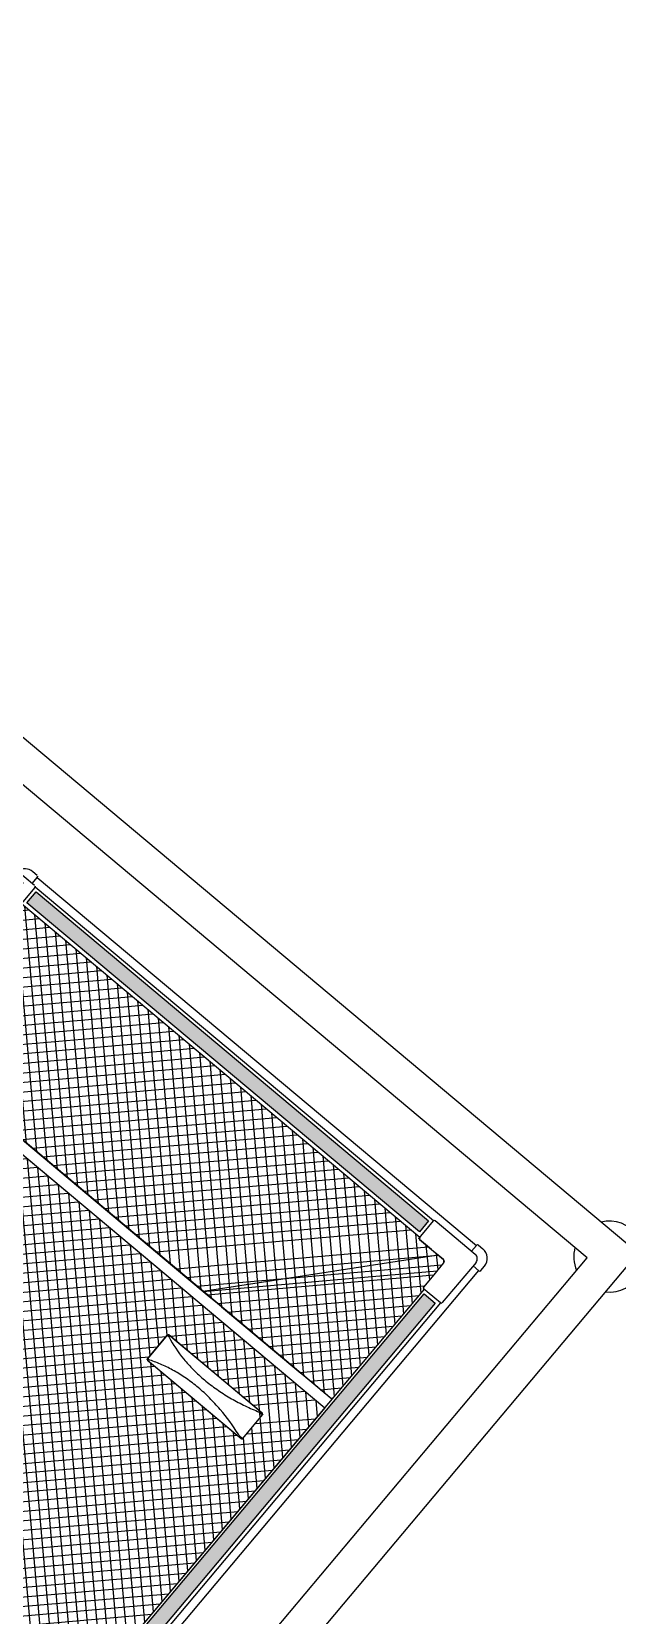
# Model space of a CAD drawing. Header units: metres. Extents: x 822482 to 822767, y 9662202 to 9662512.
# Drawn here: x 822685.82 to 822686.63, y 9662406.151 to 9662408.342 of the extents above; entities that cross this region are included whole.
import ezdxf

# ---------------------------------------------------------------- set-up
doc = ezdxf.new("R2010")
doc.units = ezdxf.units.M
doc.layers.add('#ARQ_INOX', color=8, linetype='Continuous')
doc.layers.add('ARQ_NE_EQUIPAMENTOS', color=7, linetype='Continuous')
doc.layers.add('ARQ_NE_ESTRUTURA INOX', color=251, linetype='Continuous', lineweight=0)
pattern_1 = [(45.0000000000001, (108.2454346345465, -1.057998133546789e-11), (-0.9286780264538299, 0.9286780264538269), []), (135.0000000000001, (108.2454346345465, -1.057998133546789e-11), (-0.9286780264538272, -0.9286780264538286), [])]
pattern_2 = [(45.0000000000001, (0, 0), (-0.9286780264538299, 0.9286780264538269), []), (135.0000000000001, (0, 0), (-0.9286780264538272, -0.9286780264538286), [])]

# ---------------------------------------------------------------- blocks, each defined once
blk = doc.blocks.new('NICFD180TVD')
h = blk.add_hatch()
h.set_pattern_fill('_USER', color=8, scale=1.313349060088884, angle=45.0000000000001, style=0, pattern_type=2)
h.set_pattern_definition(pattern_1)
edge = h.paths.add_edge_path()
edge.add_arc((4.400337430654091, -4.013513322848879), 0.2327336787744628, 256.6573432186, 358.3601797886224)
edge.add_arc((4.579266867605665, -4.246624887926304), 0.2327336787744601, 76.65734321860054, 178.3601797886229)
h.paths.add_polyline_path([(4.3596715942206, -4.242666666667072), (4.359671594305382, -76.0729866666608), (4.632975797594298, -76.26045333332736), (4.656849110399094, -80.59198848738134), (4.978142048505219, -80.91328142548802), (7.106450535892321, -80.91328142547029), (7.106450535892321, -80.93715473830473), (9.309677202559016, -80.93715473830044), (9.497143869225454, -81.089768883897), (9.497143869225198, -81.2104589415689), (29.35531085481207, -81.21816754078188), (29.35531084619848, -3.058666666677055), (4.632975797600722, -3.058859046711823), (4.632975797600636, -4.006853333333841)])
h = blk.add_hatch()
h.set_pattern_fill('_USER', color=8, scale=1.313349060088884, angle=45.0000000000001, style=0, pattern_type=2)
h.set_pattern_definition([(45.0000000000001, (105.6870961527069, -3.071676246690913e-11), (-0.9286780264538299, 0.9286780264538269), []), (135.0000000000001, (105.6870961527069, -3.071676246690913e-11), (-0.9286780264538272, -0.9286780264538286), [])])
h.paths.add_polyline_path([(91.20755485142942, -4.094666666703669), (30.914239999952, -4.09466666666476), (30.91423999993909, -81.21045894154904), (91.20755485141251, -81.21045894158489)])
h.paths.add_polyline_path([(37.180548933308, -74.95284994900418), (37.02849576330799, -74.80638673900417), (37.02849576331288, -58.22502984843187), (37.180548933308, -57.77386422900417), (41.43803773330801, -57.77386422900417), (41.59009090331288, -58.22502984843451), (41.590090903308, -74.78038697900418), (41.43803773330801, -74.95284994900418)])
h = blk.add_hatch()
h.set_pattern_fill('_USER', color=8, scale=1.313349060088884, angle=45.0000000000001, style=0, pattern_type=2)
h.set_pattern_definition(pattern_2)
h.paths.add_polyline_path([(91.69192000000032, -3.129660304841418), (154.5435733333341, -3.129660304838311), (154.5435733333341, -81.21045894158499), (91.6919200000043, -81.21045894158505)])
h.paths.add_polyline_path([(148.277199996696, -75.2519623984649), (148.429253166696, -75.10549918846489), (148.429253166696, -58.22502984846489), (148.277199996696, -58.07297667846489), (144.0197111966959, -58.07297667846489), (143.8676580266959, -58.22502984846489), (143.8676580266959, -75.10549918846489), (144.0197111966959, -75.2519623984649)])
h = blk.add_hatch()
h.set_pattern_fill('_USER', color=8, scale=1.313349060088884, angle=45.0000000000001, style=0, pattern_type=2)
h.set_pattern_definition(pattern_2)
edge = h.paths.add_edge_path()
edge.add_arc((181.057475902651, -4.013513322865944), 0.2327336787744715, 178.3601797886123, 280.0630163586347)
edge.add_line((181.0981417390844, -4.242666666684153), (181.0981417389858, -76.07298666667788))
edge.add_line((181.0981417389858, -76.07298666667788), (180.8248375356968, -76.2604533333444))
edge.add_line((180.8248375356968, -76.2604533333444), (180.8009642228912, -80.59198848739837))
edge.add_line((180.8009642228912, -80.59198848739837), (180.479671284785, -80.91328142550499))
edge.add_line((180.479671284785, -80.91328142550499), (178.3513627973979, -80.91328142548684))
edge.add_line((178.3513627973979, -80.91328142548684), (178.3513627973979, -80.93715473832128))
edge.add_line((178.3513627973979, -80.93715473832128), (176.1481361307312, -80.93715473831656))
edge.add_line((176.1481361307312, -80.93715473831656), (175.9606694640647, -81.08976888391308))
edge.add_line((175.9606694640647, -81.08976888391308), (175.9606694640649, -81.21045894158499))
edge.add_line((175.9606694640649, -81.21045894158499), (156.1025024784781, -81.21816754079413))
edge.add_line((156.1025024784781, -81.21816754079413), (156.1025024871068, -3.058666666689305))
edge.add_line((156.1025024871068, -3.058666666689305), (180.8248375357045, -3.058859046728851))
edge.add_line((180.8248375357045, -3.058859046728851), (180.8248375357044, -4.006853333350869))
for points in [[(3.829885959969772, -75.57298666666698), (3.829885959983443, -4.742666666666977), (1.829885959983443, -4.742666666666589), (1.829885959969772, -75.57298666666658)], [(181.6279273733215, -75.57298666668416), (181.6279273733215, -4.742666666684159), (183.6279273733215, -4.742666666684159), (183.6279273733215, -75.57298666668416)], [(9.997143869223294, -81.6037630432477), (175.4606694640667, -81.60376304328803), (175.4606694640667, -83.60376304328803), (9.997143869223294, -83.6037630432477)]]:
    blk.add_hatch(color=8).paths.add_polyline_path(points)
h = blk.add_hatch()
h.set_pattern_fill('_USER', scale=1.313349060088884, angle=45.0000000000001, style=0, pattern_type=2)
h.set_pattern_definition(pattern_1)
h.paths.add_polyline_path([(30.9142399999561, -81.21045894157304), (91.20755485141251, -81.21045894158499)])
at = {"color": 8}
for p, q in [((2.176428912266317, 0), (1.511573333317699, 1.287858708565182e-13)), ((27.43168208625541, -4.882316773091588e-12), (2.176428912266317, 0)), ((1.264906666650973, -0.2466666666664938), (1.264906666650234, -4.006853333333191)), ((2.030085422635239, -0.2466666666666413), (2.030085422634784, -2.565333333333315)), ((32.30691999997946, -5.824674076393421e-12), (27.43168208625541, -4.882316773091588e-12)), ((32.49438666664605, -0.2466666666725308), (32.49438666664607, -0.1874666666724982)), ((152.9634266666598, -0.246666666684173), (32.49438666664605, -0.2466666666842299)), ((32.49438666664562, -2.427200000005832), (32.49438666664605, -0.2466666666724739)), ((152.9634266666598, -0.246666666684173), (152.9634266666598, -0.1874666666841405)), ((152.9634266666598, -2.427200000017474), (152.9634266666598, -0.2466666666841162)), ((153.1508933333264, -1.750333211703037e-11), (158.0261312470504, -1.750333211703037e-11)), ((158.0261312470504, -1.750333211703037e-11), (183.2813844210395, -1.750333211703037e-11)), ((183.2813844210395, -1.750333211703037e-11), (183.9462399999882, -1.750333211703037e-11)), ((183.4277279106706, -0.246666666684173), (183.4277279106706, -2.565333333350845)), ((184.1929066666548, -0.246666666684173), (184.1929066666548, -4.006853333350871)), ((-1.70530256582424e-13, -3.403013333333582), (0, -2.61368000000025)), ((1.26490666665407, -3.600346666667172), (0.1973333333423, -3.600346666666966)), ((0.2219999999996674, -3.600346666666971), (0.2219999999845754, -82.83066666666686)), ((1.386539717023908, -4.213180236961951), (1.386539717010237, -76.08492645197244)), ((1.500719999983545, -4.242666666666525), (4.441003269983554, -4.242666666667094)), ((2.418090626364346, -2.614666666666655), (2.351170038733926, -2.612670327302829)), ((2.418090626364346, -2.614666666666769), (27.4316820862548, -2.614666666671604)), ((4.3596715942206, -4.242666666667072), (4.359671594305382, -76.0729866666608)), ((4.632975797600523, -4.006853333333786), (4.632975797600807, -2.614666666667083)), ((4.632975797600722, -3.058859046711823), (4.716458164912893, -3.058743868482432)), ((27.4316820862548, -2.614666666671604), (32.30691999997885, -2.614666666672545)), ((29.35531084619848, -3.058666666677051), (29.35531084618785, -57.98562723609282)), ((30.9142399999713, -2.614666666672334), (30.9142399999579, -57.81669333333887)), ((91.20755485140882, -4.094666666684186), (30.91423999997261, -4.094666666684243)), ((153.1508933333265, -2.614666666684225), (32.30691999997947, -2.614666666684282)), ((91.20755485140882, -3.327161515133976), (91.20755485141416, -57.56432098572736)), ((91.69192000000027, -3.326591228747129), (91.5932533333343, -3.326591228747129)), ((91.59325333333368, -3.326740454765225), (91.59325333333396, -3.327582575502613)), ((91.59325333333408, -3.327731801520822), (91.69192000000066, -3.327731801520822)), ((91.69192000000032, -3.129660304841418), (91.6919200000005, -3.130272603371789)), ((91.69192000000032, -3.129660304841418), (92.21917612504421, -3.129660304841361)), ((91.69192000000055, -3.130272603371789), (91.69192000000061, -3.263680252877232)), ((92.29396851898127, -3.130272603371732), (91.6919200000005, -3.130272603371789)), ((91.69192000000061, -3.263680252877175), (91.69192000000112, -8.048991035782645)), ((122.5846351856816, -3.130272603368719), (92.76819221015216, -3.130272603371675)), ((122.5098346436008, -3.129638185961649), (92.84227975491615, -3.129638185964605)), ((152.8753018523787, -3.13027260336582), (122.5846351856816, -3.130272603368719)), ((154.5435733333341, -3.129638185958551), (123.1329464215828, -3.129638185961592)), ((158.0261312470506, -2.614666666684225), (153.1508933333265, -2.614666666684225)), ((154.5435733333341, -2.614666666684282), (154.5435733333368, -57.81669333335082)), ((156.1025024871068, -3.058666666689301), (156.1025024871068, -57.98562723610507)), ((183.039722706941, -2.614666666684225), (158.0261312470506, -2.614666666684225)), ((180.8248375357045, -3.058859046728851), (180.7413551683924, -3.058743868499444)), ((180.8248375357045, -4.006853333350814), (180.8248375357045, -2.614666666684111)), ((183.9570933333215, -4.242666666684159), (181.0168100633215, -4.242666666684159)), ((181.0981417390844, -4.242666666684154), (181.0981417389858, -76.07298666667788)), ((183.039722706941, -2.614666666684111), (183.1066432945714, -2.612670327320298)), ((184.0712736162811, -4.213180236979606), (184.0712736162809, -76.0849264519901)), ((184.1929066666511, -3.600346666684852), (185.2604799999629, -3.600346666684852)), ((185.2358133333055, -3.600346666684852), (185.2358133333053, -82.83066666668475)), ((185.4578133333054, -3.403013333351505), (185.4578133333054, -2.613680000018173)), ((91.69192000000112, -8.048991035782702), (91.69192000000112, -8.118731750258629)), ((91.69192000000112, -8.118731750258629), (91.69192000000601, -57.5648912721142)), ((29.35536136515954, -50.18360935505105), (29.35761453871757, -57.9848563945018)), ((29.35537039432984, -50.21744846585297), (29.35758609806894, -57.98485639407757)), ((29.35538199390896, -50.25202904676726), (29.35764297936404, -57.98485638788772)), ((156.1024313393872, -50.2520290467795), (156.1001703539306, -57.98485638789997)), ((156.1024519681366, -50.1836093550633), (156.1001987945771, -57.98485639451405)), ((156.1024429389663, -50.21744846586522), (156.1002272352257, -57.98485639408982)), ((4.656849110421035, -79.65370902803389), (29.35531084286308, -57.9856272356807)), ((29.35531084322449, -57.98562723609282), (16.52575491701452, -70.80154091461308)), ((29.35531084375231, -75.79064397710354), (29.3553108432246, -57.98562723609282)), ((29.35531084618773, -57.98562723609282), (29.35770952753407, -57.98562723609265)), ((29.35773182865884, -57.98485578363428), (29.35776171733104, -57.98485578363428)), ((30.9142399999579, -57.81669333333887), (30.9142399999561, -81.21045894157304)), ((37.02849576330799, -57.92591739900417), (37.02849576330799, -58.10929627900416)), ((37.02849576330799, -58.10929627900416), (37.02849576330799, -58.66513017900417)), ((37.02849576330799, -58.66513017900417), (37.02849576330799, -74.19614736900418)), ((37.180548933308, -57.77386422900417), (41.43803773330801, -57.77386422900417)), ((37.180548933308, -57.98862589900417), (37.180548933308, -57.77386422900417)), ((37.239643733308, -58.14738343900417), (37.180548933308, -57.98862589900417)), ((41.43803773330801, -57.98862589900417), (41.37894293330798, -58.14738343900417)), ((41.43803773330801, -57.77386422900417), (41.43803773330801, -57.98862589900417)), ((41.590090903308, -58.04454140900416), (41.590090903308, -57.92591739900417)), ((41.590090903308, -58.66513017900417), (41.590090903308, -58.04454140900416)), ((41.590090903308, -74.19614736900418), (41.590090903308, -58.66513017900417)), ((91.20755485141416, -57.5643209857273), (91.20755485141251, -81.21045894158499)), ((91.69192000000601, -57.56489127211415), (91.69192000000447, -79.31304977021279)), ((143.8676580266959, -58.22502984846489), (143.8676580266959, -58.40840872846488)), ((143.8676580266959, -58.40840872846488), (143.8676580266959, -58.96424262846489)), ((143.8676580266959, -58.96424262846489), (143.8676580266959, -74.4952598184649)), ((144.0197111966959, -58.07297667846489), (148.277199996696, -58.07297667846489)), ((144.0197111966959, -58.28773834846489), (144.0197111966959, -58.07297667846489)), ((144.078805996696, -58.44649588846489), (144.0197111966959, -58.28773834846489)), ((148.277199996696, -58.28773834846489), (148.2181051966959, -58.44649588846489)), ((148.277199996696, -58.07297667846489), (148.277199996696, -58.28773834846489)), ((148.429253166696, -58.34365385846488), (148.429253166696, -58.22502984846489)), ((148.429253166696, -58.96424262846489), (148.429253166696, -58.34365385846488)), ((148.429253166696, -74.4952598184649), (148.429253166696, -58.96424262846489)), ((154.5435733333368, -57.81669333335082), (154.5435733333341, -81.21045894158499)), ((156.1000815046358, -57.98485578364653), (156.1000516159636, -57.98485578364653)), ((156.1025024871069, -57.98562723610507), (156.1001038057606, -57.9856272361049)), ((156.1025024895389, -75.79064397711579), (156.10250249007, -57.98562723610507)), ((156.1025024900702, -57.98562723610507), (168.9320584162776, -70.80154091462782)), ((180.8009642228694, -79.65370902805091), (156.1025024904316, -57.98562723569295)), ((16.52575491701452, -70.80154091461314), (6.395080658260866, -80.92144276904038)), ((168.9320584162776, -70.80154091462788), (179.0627326750293, -80.92144276905708)), ((37.02849576330799, -74.19614736900418), (37.02849576330799, -74.36042896900418)), ((37.02849576330799, -74.36042896900418), (37.02849576330799, -74.71317319900417)), ((37.180548933308, -74.33163721900418), (37.239643733308, -74.11919993900418)), ((37.180548933308, -74.86160751900417), (37.180548933308, -74.33163721900418)), ((41.37894293330798, -74.11919993900418), (41.43803773330801, -74.33163721900418)), ((41.43803773330801, -74.33163721900418), (41.43803773330801, -74.86160751900417)), ((41.590090903308, -74.36042896900418), (41.590090903308, -74.19614736900418)), ((41.590090903308, -74.71317319900417), (41.590090903308, -74.36042896900418)), ((143.8676580266959, -74.4952598184649), (143.8676580266959, -74.6595414184649)), ((144.0197111966959, -74.6307496684649), (144.078805996696, -74.4183123884649)), ((148.2181051966959, -74.4183123884649), (148.277199996696, -74.6307496684649)), ((148.429253166696, -74.6595414184649), (148.429253166696, -74.4952598184649)), ((1.264906666628178, -83.51589053591363), (1.264906666629571, -76.26045333332632)), ((1.452373333296009, -76.07298666665972), (2.430396875513793, -76.07298666666026)), ((2.430396875513907, -76.07298666666031), (3.826897256265738, -76.07298666666075)), ((3.826897256265624, -76.0729866666607), (4.272017962199357, -76.07298666666078)), ((4.272017962199243, -76.07298666666084), (4.480361651998123, -76.07298666666081)), ((4.632975797586141, -78.46367999999417), (4.632975797586568, -76.26045333332753)), ((29.355310836456, -75.79064397710025), (29.35603696987435, -75.61643539778746)), ((29.35531085481207, -81.21816754078188), (29.35531084375231, -75.79064397710349)), ((29.35604604654201, -75.61425779054602), (29.35605512320977, -75.61208018330464)), ((37.02849576330799, -74.71317319900417), (37.02849576330799, -74.78038697900418)), ((37.02849576330799, -74.80081133900417), (37.02849576330799, -74.78038697900418)), ((37.02849576330799, -74.80081133900417), (37.02849576330799, -74.80638673900417)), ((37.180548933308, -74.92882129900417), (37.180548933308, -74.86160751900417)), ((37.180548933308, -74.95284994900418), (37.180548933308, -74.92882129900417)), ((37.180548933308, -74.95284994900418), (41.43803773330801, -74.95284994900418)), ((41.43803773330801, -74.86160751900417), (41.43803773330801, -74.92882129900417)), ((41.43803773330801, -74.95284994900418), (41.43803773330801, -74.92882129900417)), ((41.590090903308, -74.78038697900418), (41.590090903308, -74.71317319900417)), ((41.590090903308, -74.78038697900418), (41.590090903308, -74.80081133900417)), ((41.590090903308, -74.80638673900417), (41.590090903308, -74.80081133900417)), ((143.8676580266959, -74.6595414184649), (143.8676580266959, -75.0122856484649)), ((143.8676580266959, -75.0122856484649), (143.8676580266959, -75.0794994284649)), ((143.8676580266959, -75.09992378846489), (143.8676580266959, -75.0794994284649)), ((143.8676580266959, -75.09992378846489), (143.8676580266959, -75.10549918846489)), ((144.0197111966959, -75.16071996846489), (144.0197111966959, -74.6307496684649)), ((144.0197111966959, -75.22793374846489), (144.0197111966959, -75.16071996846489)), ((144.0197111966959, -75.2519623984649), (144.0197111966959, -75.22793374846489)), ((144.0197111966959, -75.2519623984649), (148.277199996696, -75.2519623984649)), ((148.277199996696, -74.6307496684649), (148.277199996696, -75.16071996846489)), ((148.277199996696, -75.16071996846489), (148.277199996696, -75.22793374846489)), ((148.277199996696, -75.2519623984649), (148.277199996696, -75.22793374846489)), ((148.429253166696, -75.0122856484649), (148.429253166696, -74.6595414184649)), ((148.429253166696, -75.0794994284649), (148.429253166696, -75.0122856484649)), ((148.429253166696, -75.0794994284649), (148.429253166696, -75.09992378846489)), ((148.429253166696, -75.10549918846489), (148.429253166696, -75.09992378846489)), ((156.1017672867492, -75.61425779055827), (156.1017582100815, -75.61208018331689)), ((156.1025024968352, -75.7906439771125), (156.1017763634169, -75.6164353977997)), ((156.1025024784781, -81.21816754079413), (156.1025024895389, -75.79064397711574)), ((180.8248375357045, -78.46368000001121), (180.8248375357045, -76.26045333334457)), ((181.1857953710919, -76.07298666667793), (180.977451681293, -76.07298666667788)), ((181.6309160770255, -76.07298666667788), (181.1857953710918, -76.07298666667788)), ((183.0274164577772, -76.07298666667776), (181.6309160770254, -76.07298666667793)), ((184.0054399999951, -76.07298666667737), (183.0274164577773, -76.0729866666777)), ((184.1929066666615, -83.5158905359313), (184.1929066666615, -76.260453333344)), ((4.65684911042058, -78.46367999999413), (4.632975797586141, -78.46367999999411)), ((4.656849110399122, -80.59198848738137), (4.65684911042058, -78.46367999999418)), ((180.8009642228911, -80.5919884873984), (180.8009642228701, -78.46368000001121)), ((180.8009642228701, -78.46368000001115), (180.8248375357045, -78.46368000001115)), ((4.978142048505191, -80.91328142548801), (7.106450535892321, -80.91328142547029)), ((7.106450535892321, -80.91328142547029), (7.106450535892321, -80.93715473830473)), ((7.106450535892321, -80.93715473830473), (9.309677202559072, -80.93715473830822)), ((91.69192000000476, -79.28941758603969), (91.69192000000481, -79.3956454704853)), ((91.69192000000476, -79.39564547048536), (91.6919200000043, -81.21045894158505)), ((178.3513627973979, -80.93715473832128), (176.1481361307311, -80.93715473832435)), ((180.479671284785, -80.91328142550498), (178.3513627973979, -80.91328142548684)), ((178.3513627973979, -80.91328142548684), (178.3513627973979, -80.93715473832128)), ((-1.543298822070938e-11, -83.02800000000016), (-1.55750967678614e-11, -83.81733333333355)), ((0.1973333333178857, -82.83066666666686), (1.264906666628065, -82.83066666666707)), ((9.497143869225454, -81.08976888389664), (9.497143869221137, -84.11775720259875)), ((175.9606694640649, -81.21045894158499), (9.49714388704507, -81.21045894158505)), ((91.6919200000043, -81.21045894158505), (91.20755485141251, -81.21045894158499)), ((175.9606694640652, -81.29811257371193), (175.9606694640647, -81.08976888391311)), ((175.9606694640656, -81.74323327964561), (175.9606694640651, -81.29811257371193)), ((175.9606694640673, -83.13973366039727), (175.9606694640656, -81.74323327964561)), ((175.9606694640684, -84.11775720261511), (175.9606694640673, -83.13973366039733)), ((185.2604799999719, -82.83066666668475), (184.1929066666618, -82.83066666668475)), ((185.4578133333052, -83.0280000000181), (185.4578133333052, -83.81733333335148)), ((1.756183802198649, -84.24678698144643), (1.701999999984224, -84.24678698144643)), ((2.054239999966967, -84.30522386925392), (9.309677202554212, -84.30522386926533)), ((2.688666666650988, -84.30522386925502), (2.688666666650789, -85.32200000000073)), ((182.7691466666386, -85.29733333335145), (2.70247999997224, -85.29733333335088)), ((175.9612734609109, -84.13279361632698), (9.49653989022454, -84.13279361632641)), ((183.4035733333226, -84.30522386927146), (176.1481361307353, -84.30522386928146)), ((182.7691466666386, -84.30522386927242), (182.7691466666386, -85.32200000001814)), ((183.7016295310909, -84.24678698146403), (183.7558133333054, -84.24678698146403)), ((2.491333333317357, -85.51933333333398), (1.701999999983968, -85.51933333333383)), ((182.966479999972, -85.51933333335143), (183.7558133333054, -85.51933333335143))]:
    blk.add_line(p, q, dxfattribs=at)
for points in [[(4.632975797600636, -4.006853333333841, -0.475384907068754), (4.3596715942206, -4.242666666667072), (4.359671594305382, -76.0729866666608), (4.632975797594298, -76.26045333332736), (4.656849110399094, -80.59198848738134), (4.978142048505219, -80.91328142548802), (7.106450535892321, -80.91328142547029), (7.106450535892321, -80.93715473830473), (9.309677202559016, -80.93715473830044), (9.497143869225454, -81.089768883897), (9.497143869225198, -81.2104589415689), (29.35531085481207, -81.21816754078188), (29.35531084619848, -3.058666666677051), (4.632975797600722, -3.058859046711823)], [(4.632975797600636, -4.006853333333841, -0.475384907068754), (4.3596715942206, -4.242666666667072), (4.359671594305382, -76.0729866666608), (4.632975797594298, -76.26045333332736), (4.656849110399094, -80.59198848738134), (4.978142048505219, -80.91328142548802), (7.106450535892321, -80.91328142547029), (7.106450535892321, -80.93715473830473), (9.309677202559016, -80.93715473830044), (9.497143869225454, -81.089768883897), (9.497143869225198, -81.2104589415689), (29.35531085481207, -81.21816754078188), (29.35531084619848, -3.058666666677051), (4.632975797600722, -3.058859046711823)], [(180.8248375357044, -4.006853333350869, 0.475384907068754), (181.0981417390844, -4.242666666684154), (181.0981417389858, -76.07298666667788), (180.8248375356968, -76.2604533333444), (180.8009642228912, -80.59198848739837), (180.479671284785, -80.91328142550499), (178.3513627973979, -80.91328142548684), (178.3513627973979, -80.93715473832128), (176.1481361307312, -80.93715473831656), (175.9606694640647, -81.08976888391308), (175.9606694640649, -81.21045894158499), (156.1025024784781, -81.21816754079413), (156.1025024871068, -3.058666666689301), (180.8248375357045, -3.058859046728851)]]:
    blk.add_lwpolyline(points, format="xyb", close=True, dxfattribs=at)
for points in [[(91.69192000000032, -3.129660304841418), (154.5435733333341, -3.129660304838311), (154.5435733333341, -81.21045894158499), (91.6919200000043, -81.21045894158505)], [(3.829885959969772, -75.57298666666698), (3.829885959983443, -4.742666666666977), (1.829885959983443, -4.742666666666589), (1.829885959969772, -75.57298666666658)], [(181.6279273733215, -75.57298666668416), (181.6279273733215, -4.742666666684159), (183.6279273733215, -4.742666666684159), (183.6279273733215, -75.57298666668416)], [(41.43803773330801, -74.95284994900418), (41.590090903308, -74.80638673900417), (41.590090903308, -57.92591739900417), (41.43803773330801, -57.77386422900417), (37.180548933308, -57.77386422900417), (37.02849576330799, -57.92591739900417), (37.02849576330799, -74.80638673900417), (37.180548933308, -74.95284994900418)], [(37.180548933303, -75.01733665400427), (37.0284957633031, -74.87087344400418), (37.02849576331288, -57.99040410400418), (37.18054893331296, -57.83835093400426), (41.43803773331297, -57.83835093400673), (41.59009090331288, -57.99040410400682), (41.59009090330311, -74.87087344400682), (41.43803773330301, -75.01733665400674)], [(148.277199996696, -75.2519623984649), (148.429253166696, -75.10549918846489), (148.429253166696, -58.22502984846489), (148.277199996696, -58.07297667846489), (144.0197111966959, -58.07297667846489), (143.8676580266959, -58.22502984846489), (143.8676580266959, -75.10549918846489), (144.0197111966959, -75.2519623984649)], [(9.997143869223294, -81.6037630432477), (175.4606694640667, -81.60376304328803), (175.4606694640667, -83.60376304328803), (9.997143869223294, -83.6037630432477)]]:
    blk.add_lwpolyline(points, close=True, dxfattribs=at)
blk.add_lwpolyline([(30.9142399999561, -81.21045894157304), (91.20755485141251, -81.21045894158499)], dxfattribs=at)
for centre, radius, start, end in [((1.511573333317642, -0.2466666666665409), 0.2466666666666612, 89.99999999999447, 180.0000000000004), ((1.701999999999771, -2.613680000000579), 1.701999999999926, 104.8809571751495, 180.0000000000004), ((32.30691999997943, -0.1874666666724618), 0.1874666666666732, 0, 89.99999999999447), ((153.1508933333264, -0.1874666666841405), 0.1874666666666732, 89.99999999999447, 180.0000000000004), ((183.9462399999882, -0.246666666684173), 0.2466666666666612, 0, 89.99999999999447), ((183.7558133333056, -2.613680000018173), 1.701999999999926, 0, 75.11904282485085), ((0.1973333333331198, -3.403013333333619), 0.1973333333333333, 180.0000000000004, 269.9999999999834), ((1.500719999983573, -4.00685333333318), 0.2358133333333444, 180.0000000000004, 269.9999999999834), ((2.558997284931507, -0.09036837285482857), 2.530849524107316, 257.9370700535086, 265.2897050930401), ((32.30691999997887, -2.427200000005738), 0.1874666666667444, 269.9999999999834, 0), ((153.1508933333265, -2.427200000017417), 0.1874666666667444, 180.0000000000004, 269.9999999999834), ((182.8988160483743, -0.09036837287225818), 2.530849524107316, 274.7102949069612, 282.0629299464927), ((183.9570933333215, -4.006853333350814), 0.2358133333333444, 269.9999999999834, 0), ((185.2604799999721, -3.403013333351505), 0.1973333333333333, 269.9999999999834, 0), ((-8617.123797021295, -66.01267883895544), 8646.485167507322, 359.936360865639, 0.05319622979916029), ((-8260.938724981695, -66.03485021849323), 8290.300305522638, 359.9337949500113, 0.05563498640372778), ((-8401.989932392245, -66.01070323392781), 8431.351454410864, 359.9347532245, 0.05454015579205104), ((37.180548933308, -57.92591739900417), 0.15205317, 89.99999999999447, 180.0000000000004), ((41.43803773330801, -57.92591739900417), 0.15205317, 0, 89.99999999999447), ((144.0197111966959, -58.22502984846489), 0.15205317, 89.99999999999447, 180.0000000000004), ((148.277199996696, -58.22502984846489), 0.15205317, 0, 89.99999999999447), ((8446.39653831499, -66.03485022010801), 8290.300305522638, 179.9443650135967, 180.06620504999), ((8587.44774572554, -66.01070323556985), 8431.351454410864, 179.9454598442084, 180.0652467755013), ((8802.58161035459, -66.01267884063907), 8646.485167507322, 179.9468037702013, 180.0636391343622), ((1.452373333295981, -76.26045333332635), 0.1874666666666665, 89.99999999999447, 180.0000000000004), ((184.0054399999951, -76.260453333344), 0.1874666666666665, 0, 89.99999999999447), ((5.179483280117921, -80.59924843112454), 0.5226845914515119, 179.2041519515149, 208.6082525949859), ((4.970882104725405, -80.39064725602148), 0.5226845911997708, 241.3917473907067, 270.7958480529074), ((180.4869312285649, -80.39064725603845), 0.5226845911997708, 269.2041519470937, 298.6082526092946), ((180.2783300531723, -80.59924843114146), 0.5226845914515119, 331.3917474050153, 0.7958480484854472), ((0.1973333333178573, -83.0280000000002), 0.1973333333333331, 89.99999999999447, 180.0000000000004), ((185.2604799999719, -83.0280000000181), 0.1973333333333331, 0, 89.99999999999447), ((1.701999999984309, -83.81733333333383), 1.702000000000002, 180.0000000000004, 269.9999999999834), ((2.054239999968161, -83.51589053592065), 0.7893333333333332, 180.0000000000004, 269.9999999999834), ((2.491333333317385, -85.32200000000063), 0.1973333333333333, 269.9999999999834, 0), ((9.309677202554468, -84.11775720259875), 0.1874666666666678, 269.9999999999834, 0), ((176.1481361307351, -84.11775720261488), 0.1874666666666678, 180.0000000000004, 269.9999999999834), ((182.966479999972, -85.32200000001808), 0.1973333333333333, 180.0000000000004, 269.9999999999834), ((183.4035733333216, -83.51589053593818), 0.7893333333333332, 269.9999999999834, 0), ((183.7558133333054, -83.81733333335143), 1.702000000000002, 269.9999999999834, 0)]:
    blk.add_arc(centre, radius, start, end, dxfattribs=at)
for centre, major_axis, ratio, start_param, end_param in [((2.17642891226626, -0.2466666666666697), (0, 0.2466666666666697), 0.5932844174230543, 0, 1.570796326794839), ((183.2813844210395, -0.246666666684173), (0, 0.2466666666666697), 0.5932844174230543, 4.712388980384725, 6.283185307179586), ((4.441003267087524, -4.006853333333749), (0, -0.2358133333333398), 0.8140868363950597, 0, 1.570796326794818), ((27.96579224500967, -3.101605811625331), (-40.94666488597625, 0.01207587406251243), 0.001059278333042702, 4.678447934083383, 5.318693562513761), ((91.5889427945919, -3.327161515133919), (0.3813879431830855, 0), 0.00149538763591758, 1.559493844384138, 4.723691462794795), ((91.5889427945919, -3.327161515133919), (0.2816057157219234, 0), 0.001495387635884336, 1.555488728801028, 4.727696578379443), ((92.5310803645666, -3.129966454106405), (0.3132666666667205, 0), 0.001495387635729417, 3.14149592967958, 6.283185307179586), ((157.4920210882956, -3.101605811637849), (40.94666488597827, 0.01207587405487824), 0.001059278333042702, 0.9644917446681428, 1.604737373096212), ((181.0168100662175, -4.006853333350814), (0, -0.2358133333333398), 0.8140868363950597, 4.712388980384686, 6.283185307179586), ((4.480361651998095, -76.26045333332745), (1.27897692436818e-13, 0.187466666666694), 0.8140868363949917, 4.712388980384453, 6.283185307179586), ((37.180548933308, -74.80081133900417), (-0.1520531700000021, 5.45838929610909e-10), 0.9999043097884774, 0, 1.570796329999693), ((41.43803773330801, -74.80081133900417), (-0.1520531700000021, 5.45838929610909e-10), 0.9999043097884774, 1.570796329999693, 3.141592649999656), ((144.0197111966959, -75.09992378846489), (-0.1520531699999879, 5.45838929610909e-10), 0.9999043097884774, 0, 1.570796329999693), ((148.277199996696, -75.09992378846489), (-0.1520531699999879, 5.45838929610909e-10), 0.9999043097884774, 1.570796329999693, 3.141592649999656), ((180.977451681293, -76.26045333334451), (1.13686837721616e-13, 0.187466666666694), 0.8140868363949917, 0, 1.57079632679518), ((9.309677202558703, -81.08976888389664), (0.1874666666667508, 0), 0.8140868363947449, 0, 1.570796326794818), ((176.1481361307315, -81.08976888391277), (-0.1874666666667508, -3.126388037344441e-13), 0.8140868363947449, 4.712388980384542, 6.283185307179586)]:
    blk.add_ellipse(centre, major_axis=major_axis, ratio=ratio, start_param=start_param, end_param=end_param, dxfattribs=at)
for points, knots in [([(37.239643733308, -74.11919993900418), (37.67126523330801, -72.77784081900417), (38.01750101330801, -71.40093938900418), (38.377889683308, -69.27338093900417), (38.47121235330799, -68.55040829900418), (38.59453641330801, -67.12810523900417), (38.62570248330799, -66.42354588900417), (38.62624560330799, -65.37658753900418), (38.61871501330801, -65.02925266900418), (38.58801964330799, -64.33793931900418), (38.56473286330798, -63.99271814900417), (38.47185276330801, -62.97144340900416), (38.38000764330799, -62.31443052900416), (38.141825403308, -61.04487733900417), (37.99546517330801, -60.43235001900417), (37.652073123308, -59.25049538900416), (37.45557198330799, -58.68387258900416), (37.239643733308, -58.14738343900417)], [0, 0, 0, 0, 0.25, 0.25, 0.375, 0.375, 0.5, 0.5, 0.5625, 0.5625, 0.625, 0.625, 0.75, 0.75, 0.875, 0.875, 1, 1, 1, 1]), ([(41.37894293330798, -58.14738343900417), (40.94732143330801, -59.21977785900416), (40.601085653308, -60.38819407900417), (40.24069698330798, -62.30020639900416), (40.14737431330799, -62.96781055900417), (40.02405026330798, -64.31706736900418), (39.99288418330799, -65.00325381900417), (39.99234106330799, -66.04989148900417), (39.99987165330801, -66.40167085900417), (40.030567023308, -67.11112171900417), (40.053853803308, -67.47010801900417), (40.146733903308, -68.54639500900417), (40.238579033308, -69.25789833900417), (40.47676126330801, -70.66989047900417), (40.62312149330801, -71.37037488900417), (40.96651354330798, -72.76101484900417), (41.16301468330799, -73.44815521900418), (41.37894293330798, -74.11919993900418)], [0, 0, 0, 0, 0.25, 0.25, 0.375, 0.375, 0.5, 0.5, 0.5625, 0.5625, 0.625, 0.625, 0.75, 0.75, 0.875, 0.875, 1, 1, 1, 1]), ([(144.078805996696, -74.4183123884649), (144.510427496696, -73.07695326846489), (144.8566632766959, -71.7000518384649), (145.217051946696, -69.57249338846489), (145.3103746166959, -68.8495207484649), (145.4336986766959, -67.42721768846489), (145.4648647466959, -66.7226583384649), (145.465407866696, -65.6756999884649), (145.457877276696, -65.3283651184649), (145.4271819066959, -64.6370517684649), (145.4038951266959, -64.2918305984649), (145.3110150266959, -63.27055585846488), (145.2191699066959, -62.61354297846488), (144.980987666696, -61.34398978846489), (144.8346274366959, -60.73146246846489), (144.491235386696, -59.54960783846489), (144.294734246696, -58.98298503846488), (144.078805996696, -58.44649588846489)], [0, 0, 0, 0, 0.25, 0.25, 0.375, 0.375, 0.5, 0.5, 0.5625, 0.5625, 0.625, 0.625, 0.75, 0.75, 0.875, 0.875, 1, 1, 1, 1]), ([(148.2181051966959, -58.44649588846489), (147.7864836966959, -59.51889030846488), (147.440247916696, -60.68730652846489), (147.0798592466959, -62.59931884846488), (146.9865365766959, -63.26692300846489), (146.8632125266959, -64.6161798184649), (146.8320464466959, -65.3023662684649), (146.831503326696, -66.34900393846489), (146.8390339166959, -66.70078330846489), (146.8697292866959, -67.4102341684649), (146.893016066696, -67.7692204684649), (146.985896166696, -68.8455074584649), (147.0777412966959, -69.5570107884649), (147.3159235266959, -70.96900292846489), (147.462283756696, -71.66948733846489), (147.8056758066959, -73.06012729846489), (148.002176946696, -73.7472676684649), (148.2181051966959, -74.4183123884649)], [0, 0, 0, 0, 0.25, 0.25, 0.375, 0.375, 0.5, 0.5, 0.5625, 0.5625, 0.625, 0.625, 0.75, 0.75, 0.875, 0.875, 1, 1, 1, 1]), ([(29.35549572218045, -81.21556271075454), (29.35570646362132, -80.37911229984743), (29.35567598605691, -79.5195526791953), (29.35576781969546, -77.65619561249795), (29.3559239236878, -76.6472597278698), (29.35603697959412, -75.6164353977911)], [0.05247443911222975, 0.05247443911222975, 0.05247443911222975, 0.05247443911222975, 0.5, 0.5, 1, 1, 1, 1]), ([(29.35549572218045, -81.21556271075454), (29.35570646362132, -80.37911229984743), (29.35567598605691, -79.5195526791953), (29.35576781969546, -77.65619561249795), (29.3559239236878, -76.6472597278698), (29.35603697959412, -75.6164353977911)], [0.05247443911222975, 0.05247443911222975, 0.05247443911222975, 0.05247443911222975, 0.5, 0.5, 1, 1, 1, 1]), ([(156.1023176111097, -81.21556271076679), (156.102106869669, -80.37911229985968), (156.1021373472336, -79.51955267920755), (156.1020455135954, -77.6561956125102), (156.1018894096032, -76.64725972788204), (156.1017763536971, -75.61643539780334)], [0.05247443911222975, 0.05247443911222975, 0.05247443911222975, 0.05247443911222975, 0.5, 0.5, 1, 1, 1, 1])]:
    blk.add_open_spline(points, degree=3, knots=knots, dxfattribs=at)
for points in [[(29.35601446749084, -75.95988769662321), (29.3560284360904, -75.84423375019784), (29.35604206507112, -75.7282961100411), (29.35605513292931, -75.61208018330822)], [(29.35601446749084, -75.95988769662321), (29.3560284360904, -75.84423375019784), (29.35604206507112, -75.7282961100411), (29.35605513292931, -75.61208018330822)], [(29.35602574707224, -75.79321749949227), (29.35603264337142, -75.73363824513095), (29.35603942299778, -75.67398476419797), (29.35604605626177, -75.61425779054966)], [(29.35602574707224, -75.79321749949227), (29.35603264337142, -75.73363824513095), (29.35603942299778, -75.67398476419797), (29.35604605626177, -75.61425779054966)], [(156.1017988658003, -75.95988769663546), (156.1017848972008, -75.8442337502101), (156.1017712682201, -75.72829611005335), (156.1017582003619, -75.61208018332047)], [(156.101787586219, -75.79321749950452), (156.1017806899198, -75.7336382451432), (156.1017739102934, -75.67398476421022), (156.1017672770295, -75.61425779056191)]]:
    blk.add_open_spline(points, degree=3, dxfattribs=at)
blk = doc.blocks.new('apa')
at = {"layer": '#ARQ_INOX'}
for points in [[(3258.7499621262, 2264.072615444313), (3237.854896346504, 2264.072615444313), (3237.854896346504, 2261.989551422142), (3258.7499621262, 2261.989551422142)], [(3258.6999621262, 2264.022615444313), (3237.909238409195, 2264.022615444313), (3237.909238409195, 2262.039551422142), (3258.6999621262, 2262.039551422142)]]:
    blk.add_lwpolyline(points, close=True, dxfattribs=at)
for start, end in [(304.1532973292874, 143.3570887899988), (204.9182133225361, 242.822986084508)]:
    blk.add_arc((3258.722392074059, 2264.043306112947), 0.04910867283433618, start, end, dxfattribs=at)
blk = doc.blocks.new('A$C8f1b9c42')
at = {"layer": 'ARQ_NE_EQUIPAMENTOS', "xscale": 0.01000000003725292, "yscale": 0.01000000003725292, "zscale": 0.01000000003725292, "rotation": 270}
blk.add_blockref('NICFD180TVD', (316.5436276737601, -239.9986175261438), dxfattribs=at)
at = {"layer": 'ARQ_NE_ESTRUTURA INOX', "rotation": 180.000000003544}
blk.add_blockref('apa', (3574.286993276328, 2022.086085412651), dxfattribs=at)

msp = doc.modelspace()

# ---------------------------------------------------------------- block references
at = {"ltscale": 10, "rotation": 140.0090103764572}
msp.add_blockref('A$C8f1b9c42', (822772.889044792, 9662018.469655523), dxfattribs=at)

doc.saveas('drawing.dxf')
